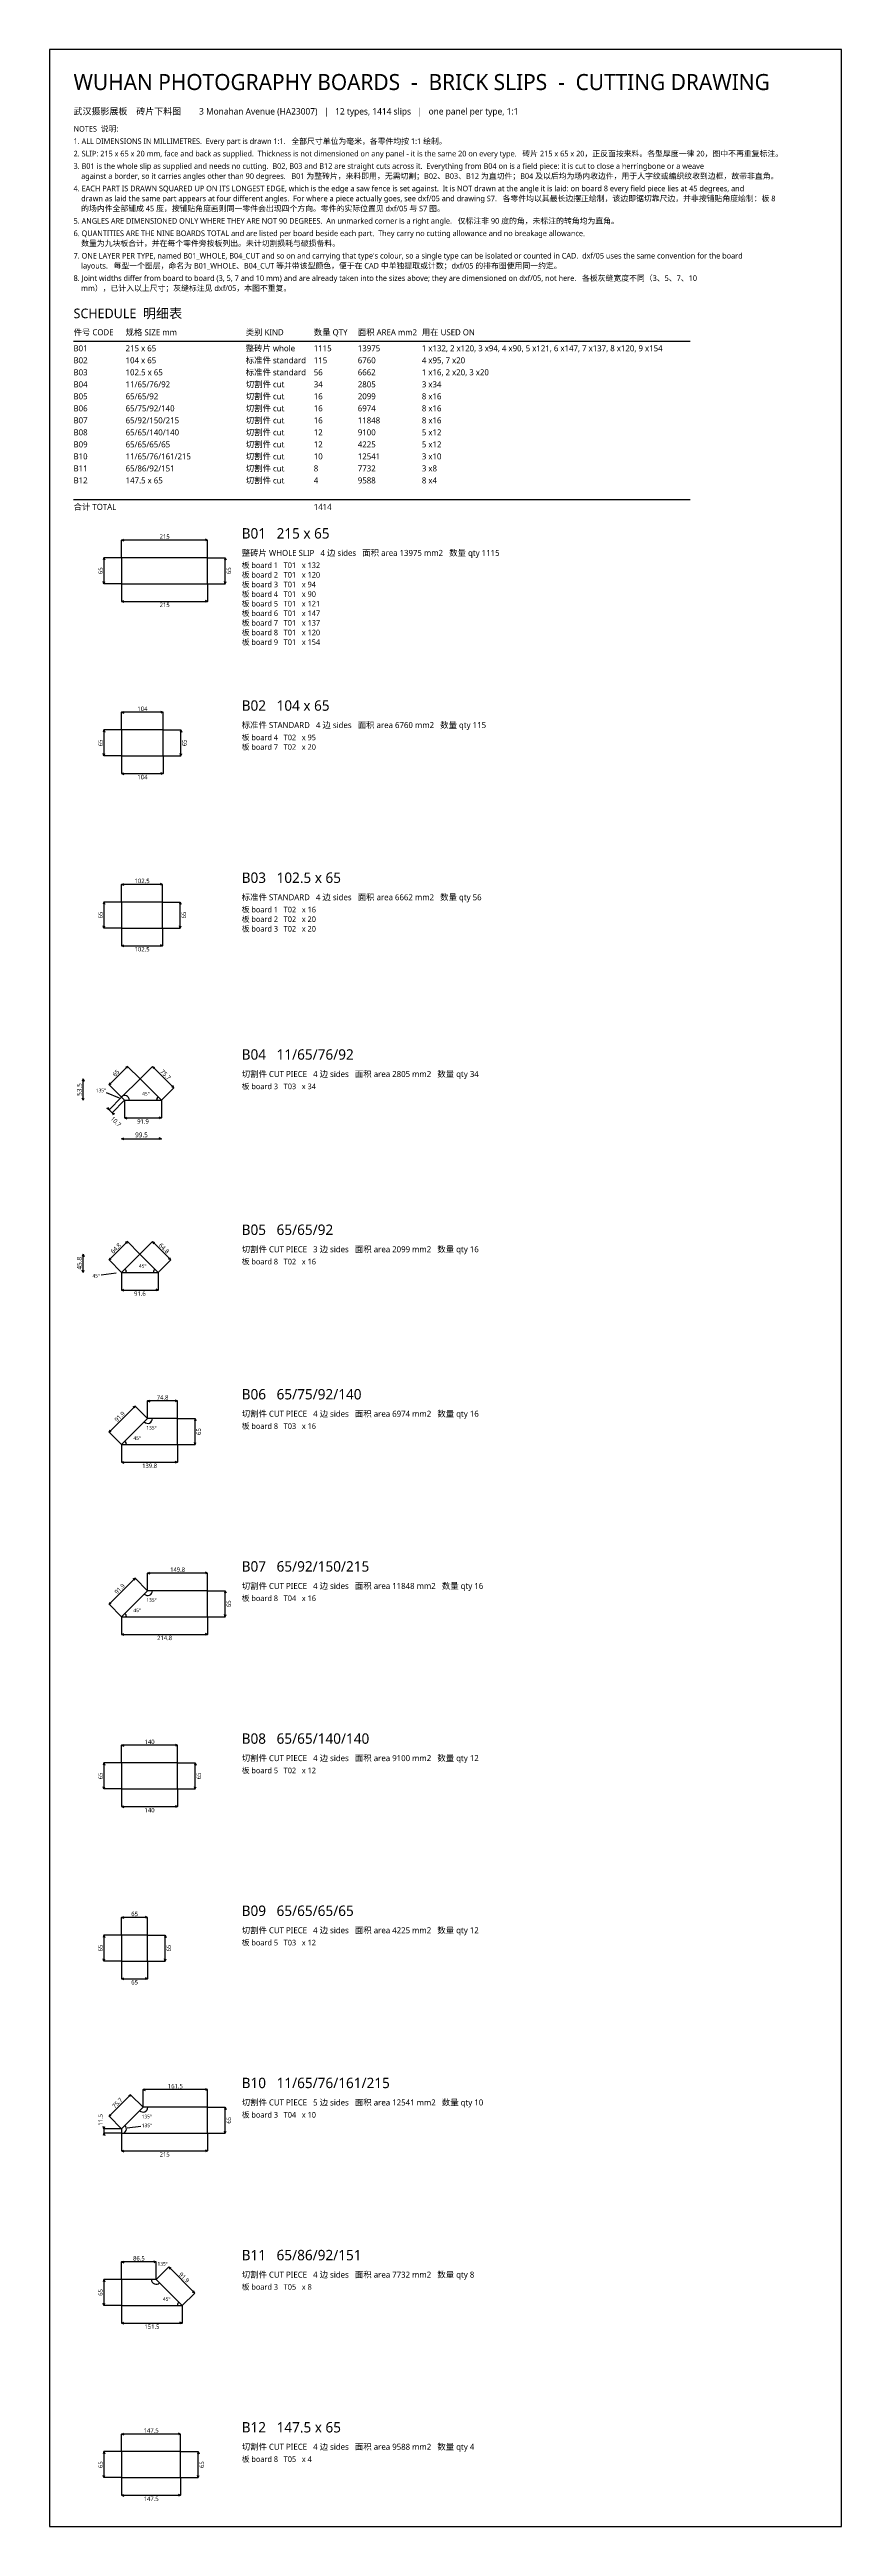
# Model space of a CAD drawing. Header units: millimetres. Extents: x -60 to 1918, y -6073 to 113.
import ezdxf
from ezdxf.enums import TextEntityAlignment as Align

# ---------------------------------------------------------------- set-up
doc = ezdxf.new("R2010")
doc.units = ezdxf.units.MM
for name, color, linetype, true_color in [('B01_WHOLE', 7, 'Continuous', 0xb9b7b0), ('B02_STD', 7, 'Continuous', 0x4f7fb5), ('B03_STD', 7, 'Continuous', 0x4f7fb5), ('B04_CUT', 7, 'Continuous', 0xe08a3c), ('B05_CUT', 7, 'Continuous', 0x4f7fb5), ('B06_CUT', 7, 'Continuous', 0xe08a3c), ('B07_CUT', 7, 'Continuous', 0x5fa864), ('B08_CUT', 7, 'Continuous', 0x4f7fb5), ('B09_CUT', 7, 'Continuous', 0xe08a3c), ('B10_CUT', 7, 'Continuous', 0x5fa864), ('B11_CUT', 7, 'Continuous', 0xc0504d), ('B12_CUT', 7, 'Continuous', 0xc0504d)]:
    doc.layers.add(name, color=color, linetype=linetype, true_color=true_color)
for name, color, linetype in [('BORDER', 7, 'Continuous'), ('DIM', 8, 'Continuous'), ('NOTE', 7, 'Continuous'), ('TITLE', 7, 'Continuous'), ('TXT', 7, 'Continuous')]:
    doc.layers.add(name, color=color, linetype=linetype)
doc.styles.add('CN', font='msyh.ttc')

msp = doc.modelspace()

# ---------------------------------------------------------------- linework, layer by layer
at = {"layer": 'B01_WHOLE'}
msp.add_lwpolyline([(335, -1221), (335, -1156), (120, -1156), (120, -1221)], close=True, dxfattribs=at)
at = {"layer": 'B02_STD'}
msp.add_lwpolyline([(224, -1651), (224, -1586), (120, -1586), (120, -1651)], close=True, dxfattribs=at)
at = {"layer": 'B03_STD'}
msp.add_lwpolyline([(120, -2081), (222.5, -2081), (222.5, -2016), (120, -2016)], close=True, dxfattribs=at)
at = {"layer": 'B04_CUT'}
msp.add_lwpolyline([(127.5, -2511), (219.5, -2511), (166, -2457.5), (120, -2503.5)], close=True, dxfattribs=at)
at = {"layer": 'B05_CUT'}
msp.add_lwpolyline([(211.6, -2941), (165.8, -2895.2), (120, -2941)], close=True, dxfattribs=at)
at = {"layer": 'B06_CUT'}
msp.add_lwpolyline([(185, -3306), (120, -3371), (259.8, -3371), (259.8, -3306)], close=True, dxfattribs=at)
at = {"layer": 'B07_CUT'}
msp.add_lwpolyline([(185, -3736), (120, -3801), (334.8, -3801), (334.8, -3736)], close=True, dxfattribs=at)
at = {"layer": 'B08_CUT'}
msp.add_lwpolyline([(260, -4231), (260, -4166), (120, -4166), (120, -4231)], close=True, dxfattribs=at)
at = {"layer": 'B09_CUT'}
msp.add_lwpolyline([(185, -4661), (185, -4596), (120, -4596), (120, -4661)], close=True, dxfattribs=at)
at = {"layer": 'B10_CUT'}
msp.add_lwpolyline([(335, -5026), (173.5, -5026), (120, -5079.5), (120, -5091), (335, -5091)], close=True, dxfattribs=at)
at = {"layer": 'B11_CUT'}
msp.add_lwpolyline([(271.5, -5521), (206.5, -5456), (120, -5456), (120, -5521)], close=True, dxfattribs=at)
at = {"layer": 'B12_CUT'}
msp.add_lwpolyline([(267.5, -5951), (267.5, -5886), (120, -5886), (120, -5951)], close=True, dxfattribs=at)
at = {"layer": 'BORDER'}
msp.add_lwpolyline([(-60, -6072.9), (1918.2, -6072.9), (1918.2, 113.1), (-60, 113.1)], close=True, dxfattribs=at)
at = {"layer": 'DIM'}
for p, q in [((0, -615), (1540, -615)), ((0, -1011), (1540, -1011)), ((120, -1112), (125.6, -1109.9)), ((120, -1156), (120, -1112)), ((335, -1112), (120, -1112)), ((120, -1112), (125.6, -1114.1)), ((335, -1112), (329.4, -1109.9)), ((335, -1112), (329.4, -1114.1)), ((335, -1156), (335, -1112)), ((76, -1156), (73.9, -1161.6)), ((120, -1156), (76, -1156)), ((76, -1156), (76, -1221)), ((76, -1156), (78.1, -1161.6)), ((335, -1156), (379, -1156)), ((379, -1156), (376.9, -1161.6)), ((379, -1221), (379, -1156)), ((379, -1156), (381.1, -1161.6)), ((76, -1221), (73.9, -1215.4)), ((76, -1221), (78.1, -1215.4)), ((120, -1221), (76, -1221)), ((120, -1221), (120, -1265)), ((335, -1221), (335, -1265)), ((335, -1221), (379, -1221)), ((379, -1221), (376.9, -1215.4)), ((379, -1221), (381.1, -1215.4)), ((120, -1265), (125.6, -1262.9)), ((120, -1265), (335, -1265)), ((120, -1265), (125.6, -1267.1)), ((335, -1265), (329.4, -1262.9)), ((335, -1265), (329.4, -1267.1)), ((120, -1542), (125.6, -1539.9)), ((120, -1586), (120, -1542)), ((224, -1542), (120, -1542)), ((120, -1542), (125.6, -1544.1)), ((224, -1542), (218.4, -1539.9)), ((224, -1542), (218.4, -1544.1)), ((224, -1586), (224, -1542)), ((76, -1586), (73.9, -1591.6)), ((120, -1586), (76, -1586)), ((76, -1586), (76, -1651)), ((76, -1586), (78.1, -1591.6)), ((224, -1586), (268, -1586)), ((268, -1586), (265.9, -1591.6)), ((268, -1651), (268, -1586)), ((268, -1586), (270.1, -1591.6)), ((76, -1651), (73.9, -1645.4)), ((76, -1651), (78.1, -1645.4)), ((120, -1651), (76, -1651)), ((120, -1651), (120, -1695)), ((224, -1651), (224, -1695)), ((224, -1651), (268, -1651)), ((268, -1651), (265.9, -1645.4)), ((268, -1651), (270.1, -1645.4)), ((120, -1695), (125.6, -1692.9)), ((120, -1695), (224, -1695)), ((120, -1695), (125.6, -1697.1)), ((224, -1695), (218.4, -1692.9)), ((224, -1695), (218.4, -1697.1)), ((120, -1972), (125.6, -1969.9)), ((120, -2016), (120, -1972)), ((222.5, -1972), (120, -1972)), ((120, -1972), (125.6, -1974.1)), ((222.5, -1972), (216.9, -1969.9)), ((222.5, -1972), (216.9, -1974.1)), ((222.5, -2016), (222.5, -1972)), ((76, -2016), (73.9, -2021.6)), ((120, -2016), (76, -2016)), ((76, -2016), (76, -2081)), ((76, -2016), (78.1, -2021.6)), ((222.5, -2016), (266.5, -2016)), ((266.5, -2016), (264.4, -2021.6)), ((266.5, -2081), (266.5, -2016)), ((266.5, -2016), (268.6, -2021.6)), ((76, -2081), (73.9, -2075.4)), ((76, -2081), (78.1, -2075.4)), ((120, -2081), (76, -2081)), ((120, -2081), (120, -2125)), ((222.5, -2081), (222.5, -2125)), ((222.5, -2081), (266.5, -2081)), ((266.5, -2081), (264.4, -2075.4)), ((266.5, -2081), (268.6, -2075.4)), ((120, -2125), (125.6, -2122.9)), ((120, -2125), (222.5, -2125)), ((120, -2125), (125.6, -2127.1)), ((222.5, -2125), (216.9, -2122.9)), ((222.5, -2125), (216.9, -2127.1)), ((24, -2457.5), (21.9, -2463.1)), ((24, -2457.5), (24, -2457.5)), ((24, -2511), (24, -2457.5)), ((24, -2457.5), (26.1, -2463.1)), ((134.8, -2426.4), (88.9, -2472.3)), ((88.9, -2472.3), (91.4, -2466.9)), ((88.9, -2472.3), (94.3, -2469.8)), ((120, -2503.5), (88.9, -2472.3)), ((134.8, -2426.4), (129.4, -2428.9)), ((134.8, -2426.4), (132.3, -2431.8)), ((166, -2457.5), (134.8, -2426.4)), ((166, -2457.5), (197.1, -2426.4)), ((250.6, -2479.9), (197.1, -2426.4)), ((197.1, -2426.4), (202.5, -2428.9)), ((197.1, -2426.4), (199.6, -2431.8)), ((24, -2511), (21.9, -2505.4)), ((24, -2511), (26.1, -2505.4)), ((24, -2511), (24, -2511)), ((114.6, -2505.6), (82.4, -2492.3)), ((88.9, -2534.6), (83.4, -2532)), ((88.9, -2534.6), (86.4, -2529.1)), ((120, -2503.5), (88.9, -2534.6)), ((88.9, -2534.6), (96.4, -2542.1)), ((127.5, -2511), (96.4, -2542.1)), ((127.5, -2511), (127.5, -2555)), ((219.5, -2511), (250.6, -2479.9)), ((219.5, -2511), (219.5, -2555)), ((250.6, -2479.9), (245.1, -2477.4)), ((250.6, -2479.9), (248, -2474.4)), ((96.4, -2542.1), (101.9, -2544.6)), ((96.4, -2542.1), (99, -2547.6)), ((127.5, -2555), (133.2, -2552.9)), ((127.5, -2555), (219.5, -2555)), ((127.5, -2555), (133.2, -2557.1)), ((219.5, -2555), (213.8, -2552.9)), ((219.5, -2555), (213.8, -2557.1)), ((120, -2607), (125.6, -2604.9)), ((120, -2607), (120, -2607)), ((120, -2607), (219.5, -2607)), ((120, -2607), (125.6, -2609.1)), ((219.5, -2607), (213.8, -2604.9)), ((219.5, -2607), (213.8, -2609.1)), ((219.5, -2607), (219.5, -2607)), ((24, -2895.2), (21.9, -2900.8)), ((24, -2895.2), (24, -2895.2)), ((24, -2941), (24, -2895.2)), ((24, -2895.2), (26.1, -2900.8)), ((134.7, -2864.1), (88.9, -2909.9)), ((88.9, -2909.9), (91.4, -2904.5)), ((88.9, -2909.9), (94.3, -2907.4)), ((134.7, -2864.1), (129.3, -2866.6)), ((134.7, -2864.1), (132.2, -2869.5)), ((165.8, -2895.2), (134.7, -2864.1)), ((165.8, -2895.2), (196.9, -2864.1)), ((242.7, -2909.9), (196.9, -2864.1)), ((196.9, -2864.1), (202.4, -2866.6)), ((196.9, -2864.1), (199.5, -2869.5)), ((242.7, -2909.9), (237.3, -2907.4)), ((242.7, -2909.9), (240.2, -2904.4)), ((24, -2941), (21.9, -2935.4)), ((24, -2941), (26.1, -2935.4)), ((24, -2941), (24, -2941)), ((106.1, -2942.8), (68.8, -2947.7)), ((120, -2941), (88.9, -2909.9)), ((120, -2941), (120, -2985)), ((211.6, -2941), (242.7, -2909.9)), ((211.6, -2941), (211.6, -2985)), ((120, -2985), (125.6, -2982.9)), ((120, -2985), (211.6, -2985)), ((120, -2985), (125.6, -2987.1)), ((211.6, -2985), (206, -2982.9)), ((211.6, -2985), (206, -2987.1)), ((153.9, -3274.9), (88.9, -3339.9)), ((153.9, -3274.9), (148.4, -3277.4)), ((153.9, -3274.9), (151.3, -3280.3)), ((185, -3306), (153.9, -3274.9)), ((185, -3262), (190.6, -3260)), ((185, -3306), (185, -3262)), ((259.8, -3262), (185, -3262)), ((185, -3262), (190.6, -3264.1)), ((259.8, -3262), (254.2, -3260)), ((259.8, -3262), (254.2, -3264.1)), ((259.8, -3306), (259.8, -3262)), ((88.9, -3339.9), (91.4, -3334.4)), ((88.9, -3339.9), (94.3, -3337.4)), ((120, -3371), (88.9, -3339.9)), ((259.8, -3306), (303.8, -3306)), ((303.8, -3306), (301.7, -3311.6)), ((303.8, -3371), (303.8, -3306)), ((303.8, -3306), (305.8, -3311.6)), ((120, -3371), (120, -3415)), ((259.8, -3371), (259.8, -3415)), ((259.8, -3371), (303.8, -3371)), ((303.8, -3371), (301.7, -3365.4)), ((303.8, -3371), (305.8, -3365.4)), ((120, -3415), (125.6, -3412.9)), ((120, -3415), (259.8, -3415)), ((120, -3415), (125.6, -3417.1)), ((259.8, -3415), (254.2, -3412.9)), ((259.8, -3415), (254.2, -3417.1)), ((153.9, -3704.9), (88.9, -3769.9)), ((153.9, -3704.9), (148.4, -3707.4)), ((153.9, -3704.9), (151.3, -3710.3)), ((185, -3736), (153.9, -3704.9)), ((185, -3692), (190.6, -3690)), ((185, -3736), (185, -3692)), ((334.8, -3692), (185, -3692)), ((185, -3692), (190.6, -3694.1)), ((334.8, -3692), (329.2, -3690)), ((334.8, -3692), (329.2, -3694.1)), ((334.8, -3736), (334.8, -3692)), ((88.9, -3769.9), (91.4, -3764.4)), ((88.9, -3769.9), (94.3, -3767.4)), ((120, -3801), (88.9, -3769.9)), ((334.8, -3736), (378.8, -3736)), ((378.8, -3736), (376.7, -3741.6)), ((378.8, -3801), (378.8, -3736)), ((378.8, -3736), (380.8, -3741.6)), ((120, -3801), (120, -3845)), ((334.8, -3801), (334.8, -3845)), ((334.8, -3801), (378.8, -3801)), ((378.8, -3801), (376.7, -3795.4)), ((378.8, -3801), (380.8, -3795.4)), ((120, -3845), (125.6, -3842.9)), ((120, -3845), (334.8, -3845)), ((120, -3845), (125.6, -3847.1)), ((334.8, -3845), (329.2, -3842.9)), ((334.8, -3845), (329.2, -3847.1)), ((120, -4122), (125.6, -4119.9)), ((120, -4166), (120, -4122)), ((260, -4122), (120, -4122)), ((120, -4122), (125.6, -4124.1)), ((260, -4122), (254.4, -4119.9)), ((260, -4122), (254.4, -4124.1)), ((260, -4166), (260, -4122)), ((76, -4166), (73.9, -4171.6)), ((120, -4166), (76, -4166)), ((76, -4166), (76, -4231)), ((76, -4166), (78.1, -4171.6)), ((260, -4166), (304, -4166)), ((304, -4166), (301.9, -4171.6)), ((304, -4231), (304, -4166)), ((304, -4166), (306.1, -4171.6)), ((76, -4231), (73.9, -4225.4)), ((76, -4231), (78.1, -4225.4)), ((120, -4231), (76, -4231)), ((120, -4231), (120, -4275)), ((260, -4231), (260, -4275)), ((260, -4231), (304, -4231)), ((304, -4231), (301.9, -4225.4)), ((304, -4231), (306.1, -4225.4)), ((120, -4275), (125.6, -4272.9)), ((120, -4275), (260, -4275)), ((120, -4275), (125.6, -4277.1)), ((260, -4275), (254.4, -4272.9)), ((260, -4275), (254.4, -4277.1)), ((120, -4552), (125.6, -4549.9)), ((120, -4596), (120, -4552)), ((185, -4552), (120, -4552)), ((120, -4552), (125.6, -4554.1)), ((185, -4552), (179.4, -4549.9)), ((185, -4552), (179.4, -4554.1)), ((185, -4596), (185, -4552)), ((76, -4596), (73.9, -4601.6)), ((120, -4596), (76, -4596)), ((76, -4596), (76, -4661)), ((76, -4596), (78.1, -4601.6)), ((185, -4596), (229, -4596)), ((229, -4596), (226.9, -4601.6)), ((229, -4661), (229, -4596)), ((229, -4596), (231.1, -4601.6)), ((76, -4661), (73.9, -4655.4)), ((76, -4661), (78.1, -4655.4)), ((120, -4661), (76, -4661)), ((120, -4661), (120, -4705)), ((185, -4661), (185, -4705)), ((185, -4661), (229, -4661)), ((229, -4661), (226.9, -4655.4)), ((229, -4661), (231.1, -4655.4)), ((120, -4705), (125.6, -4702.9)), ((120, -4705), (185, -4705)), ((120, -4705), (125.6, -4707.1)), ((185, -4705), (179.4, -4702.9)), ((185, -4705), (179.4, -4707.1)), ((142.4, -4994.9), (88.9, -5048.4)), ((142.4, -4994.9), (137, -4997.4)), ((142.4, -4994.9), (139.9, -5000.3)), ((173.5, -5026), (142.4, -4994.9)), ((173.5, -4982), (179.2, -4980)), ((173.5, -5026), (173.5, -4982)), ((335, -4982), (173.5, -4982)), ((173.5, -4982), (179.2, -4984.1)), ((335, -4982), (329.4, -4980)), ((335, -4982), (329.4, -4984.1)), ((335, -5026), (335, -4982)), ((88.9, -5048.4), (91.4, -5043)), ((88.9, -5048.4), (94.3, -5045.9)), ((120, -5079.5), (88.9, -5048.4)), ((335, -5026), (379, -5026)), ((379, -5026), (377, -5031.6)), ((379, -5091), (379, -5026)), ((379, -5026), (381.1, -5031.6)), ((76, -5091), (73.9, -5096.6)), ((76, -5079.5), (74, -5073.9)), ((76, -5079.5), (78.1, -5073.9)), ((120, -5079.5), (76, -5079.5)), ((76, -5079.5), (76, -5091)), ((120, -5091), (76, -5091)), ((76, -5091), (78, -5096.6)), ((120, -5091), (120, -5135)), ((120, -5135), (125.6, -5132.9)), ((133.9, -5077.7), (168.4, -5073.2)), ((335, -5135), (329.4, -5132.9)), ((335, -5091), (379, -5091)), ((335, -5091), (335, -5135)), ((379, -5091), (377, -5085.4)), ((379, -5091), (381.1, -5085.4)), ((120, -5135), (335, -5135)), ((120, -5135), (125.6, -5137.1)), ((335, -5135), (329.4, -5137.1)), ((120, -5412), (125.6, -5410)), ((120, -5456), (120, -5412)), ((206.5, -5412), (120, -5412)), ((120, -5412), (125.6, -5414.1)), ((206.5, -5412), (200.8, -5410)), ((206.5, -5412), (200.8, -5414.1)), ((206.5, -5456), (206.5, -5412)), ((206.5, -5456), (237.6, -5424.9)), ((302.6, -5489.9), (237.6, -5424.9)), ((237.6, -5424.9), (243, -5427.4)), ((237.6, -5424.9), (240.1, -5430.3)), ((76, -5456), (73.9, -5461.6)), ((120, -5456), (76, -5456)), ((76, -5456), (76, -5521)), ((76, -5456), (78.1, -5461.6)), ((271.5, -5521), (302.6, -5489.9)), ((302.6, -5489.9), (297.1, -5487.4)), ((302.6, -5489.9), (300, -5484.4)), ((76, -5521), (73.9, -5515.4)), ((76, -5521), (78.1, -5515.4)), ((120, -5521), (76, -5521)), ((120, -5521), (120, -5565)), ((120, -5565), (125.6, -5562.9)), ((120, -5565), (271.5, -5565)), ((120, -5565), (125.6, -5567.1)), ((271.5, -5565), (265.8, -5562.9)), ((271.5, -5565), (265.8, -5567.1)), ((271.5, -5521), (271.5, -5565)), ((120, -5842), (125.6, -5839.9)), ((120, -5886), (120, -5842)), ((267.5, -5842), (120, -5842)), ((120, -5842), (125.6, -5844.1)), ((267.5, -5842), (261.9, -5839.9)), ((267.5, -5842), (261.9, -5844.1)), ((267.5, -5886), (267.5, -5842)), ((76, -5886), (73.9, -5891.6)), ((120, -5886), (76, -5886)), ((76, -5886), (76, -5951)), ((76, -5886), (78.1, -5891.6)), ((267.5, -5886), (311.5, -5886)), ((311.5, -5886), (309.4, -5891.6)), ((311.5, -5951), (311.5, -5886)), ((311.5, -5886), (313.6, -5891.6)), ((76, -5951), (73.9, -5945.4)), ((76, -5951), (78.1, -5945.4)), ((120, -5951), (76, -5951)), ((120, -5951), (120, -5995)), ((120, -5995), (125.6, -5992.9)), ((120, -5995), (267.5, -5995)), ((120, -5995), (125.6, -5997.1)), ((267.5, -5995), (261.9, -5992.9)), ((267.5, -5995), (261.9, -5997.1)), ((267.5, -5951), (267.5, -5995)), ((267.5, -5951), (311.5, -5951)), ((311.5, -5951), (309.4, -5945.4)), ((311.5, -5951), (313.6, -5945.4))]:
    msp.add_line(p, q, dxfattribs=at)
for centre, start, end in [((127.5, -2511), 0, 135), ((219.5, -2511), 135, 180), ((120, -2941), 0, 45.00625), ((211.6, -2941), 135, 180), ((185, -3306), -135, 0), ((120, -3371), 0, 45), ((185, -3736), -135, 0), ((120, -3801), 0, 45), ((120, -5079.5), -90.03549, 45.00005), ((173.5, -5026), -134.99995, 0), ((206.5, -5456), 180, -45), ((271.5, -5521), 135, 180)]:
    msp.add_arc(centre, 12, start, end, dxfattribs=at)

# ---------------------------------------------------------------- texts
at = {"layer": 'DIM', "style": 'CN'}
for s, height, p in [('215', 11, (227.5, -1103.2)), ('215', 11, (227.5, -1273.8)), ('104', 11, (172, -1533.2)), ('104', 11, (172, -1703.8)), ('102.5', 11, (171.2, -1963.2)), ('102.5', 11, (171.2, -2133.8)), ('135°', 9, (68.4, -2486.5)), ('45°', 9, (180.7, -2494.9)), ('99.5', 12, (169.7, -2597.4)), ('91.9', 11, (173.5, -2563.8)), ('45°', 9, (56.5, -2949.4)), ('45°', 9, (172.8, -2924.9)), ('91.6', 11, (165.8, -2993.8)), ('74.8', 11, (222.4, -3253.2)), ('135°', 9, (194.6, -3329.1)), ('45°', 9, (158.8, -3354.9)), ('139.8', 11, (189.9, -3423.8)), ('149.8', 11, (259.9, -3683.2)), ('135°', 9, (194.6, -3759.1)), ('45°', 9, (158.8, -3784.9)), ('214.8', 11, (227.4, -3853.8)), ('140', 11, (190, -4113.2)), ('140', 11, (190, -4283.8)), ('65', 11, (152.5, -4543.2)), ('65', 11, (152.5, -4713.8)), ('161.5', 11, (254.3, -4973.2)), ('135°', 9, (183.1, -5049.1)), ('135°', 9, (183.5, -5071.2)), ('215', 11, (227.5, -5143.8)), ('86.5', 11, (163.2, -5403.2)), ('135°', 9, (222.5, -5417.2)), ('45°', 9, (232.7, -5504.9)), ('151.5', 11, (195.7, -5573.8)), ('147.5', 11, (193.8, -5833.2)), ('147.5', 11, (193.8, -6003.8))]:
    msp.add_text(s, height=height, dxfattribs=at).set_placement(p, align=Align.MIDDLE_CENTER)
for s, height, rotation, p in [('65', 11, 90, (67.2, -1188.5)), ('65', 11, 90, (387.8, -1188.5)), ('65', 11, 90, (67.2, -1618.5)), ('65', 11, 90, (276.8, -1618.5)), ('65', 11, 90, (67.2, -2048.5)), ('65', 11, 90, (275.3, -2048.5)), ('53.5', 12, 90, (14.4, -2484.2)), ('65', 11, 45, (105.6, -2443.1)), ('75.7', 11, -45, (230, -2446.9)), ('45.8', 12, 90, (14.4, -2918.1)), ('64.8', 11, 45.00625, (105.6, -2880.8)), ('64.8', 11, -45, (226.1, -2880.8)), ('91.9', 11, 45, (115.2, -3301.2)), ('65', 11, 90, (312.6, -3338.5)), ('91.9', 11, 45, (115.2, -3731.2)), ('65', 11, 90, (387.6, -3768.5)), ('65', 11, 90, (67.2, -4198.5)), ('65', 11, 90, (312.8, -4198.5)), ('65', 11, 90, (67.2, -4628.5)), ('65', 11, 90, (237.8, -4628.5)), ('75.7', 11, 45.00005, (109.4, -5015.4)), ('65', 11, 90, (387.8, -5058.5)), ('91.9', 11, -45, (276.3, -5451.2)), ('65', 11, 90, (67.2, -5488.5)), ('65', 11, 90, (67.2, -5918.5)), ('65', 11, 90, (320.3, -5918.5))]:
    msp.add_text(s, height=height, rotation=rotation, dxfattribs=at).set_placement(p, align=Align.MIDDLE_CENTER)
for s, rotation, p in [('10.7', -45, (95.6, -2553.8)), ('11.5', 89.96451, (67.2, -5071.8))]:
    msp.add_text(s, height=11, rotation=rotation, dxfattribs=at).set_placement(p, align=Align.MIDDLE_LEFT)
at = {"layer": 'NOTE', "style": 'CN'}
for s, p in [('1. ALL DIMENSIONS IN MILLIMETRES.  Every part is drawn 1:1.   全部尺寸单位为毫米，各零件均按 1:1 绘制。', (0, -127)), ('NOTES  说明:', (0, -96)), ('3. B01 is the whole slip as supplied and needs no cutting.  B02, B03 and B12 are straight cuts across it.  Everything from B04 on is a field piece: it is cut to close a herringbone or a weave', (0, -189)), ('2. SLIP: 215 x 65 x 20 mm, face and back as supplied.  Thickness is not dimensioned on any panel - it is the same 20 on every type.   砖片 215 x 65 x 20，正反面按来料。各型厚度一律 20，图中不再重复标注。', (0, -158)), ('4. EACH PART IS DRAWN SQUARED UP ON ITS LONGEST EDGE, which is the edge a saw fence is set against.  It is NOT drawn at the angle it is laid: on board 8 every field piece lies at 45 degrees, and', (0, -245)), ('    against a border, so it carries angles other than 90 degrees.   B01 为整砖片，来料即用，无需切割；B02、B03、B12 为直切件；B04 及以后均为场内收边件，用于人字纹或编织纹收到边框，故带非直角。', (0, -214)), ('5. ANGLES ARE DIMENSIONED ONLY WHERE THEY ARE NOT 90 DEGREES.  An unmarked corner is a right angle.   仅标注非 90 度的角，未标注的转角均为直角。', (0, -326)), ('    drawn as laid the same part appears at four different angles.  For where a piece actually goes, see dxf/05 and drawing S7.   各零件均以其最长边摆正绘制，该边即锯切靠尺边，并非按铺贴角度绘制：板 8', (0, -270)), ('    的场内件全部铺成 45 度，按铺贴角度画则同一零件会出现四个方向。零件的实际位置见 dxf/05 与 S7 图。', (0, -295)), ('6. QUANTITIES ARE THE NINE BOARDS TOTAL and are listed per board beside each part.  They carry no cutting allowance and no breakage allowance.  ', (0, -357)), ('    数量为九块板合计，并在每个零件旁按板列出。未计切割损耗与破损备料。', (0, -382)), ("7. ONE LAYER PER TYPE, named B01_WHOLE, B04_CUT and so on and carrying that type's colour, so a single type can be isolated or counted in CAD.  dxf/05 uses the same convention for the board", (0, -413)), ('    layouts.   每型一个图层，命名为 B01_WHOLE、B04_CUT 等并带该型颜色，便于在 CAD 中单独提取或计数；dxf/05 的排布图使用同一约定。', (0, -438)), ('8. Joint widths differ from board to board (3, 5, 7 and 10 mm) and are already taken into the sizes above; they are dimensioned on dxf/05, not here.   各板灰缝宽度不同（3、5、7、10', (0, -469)), ('    mm），已计入以上尺寸；灰缝标注见 dxf/05，本图不重复。', (0, -494))]:
    msp.add_text(s, height=14, dxfattribs=at).set_placement(p, align=Align.BOTTOM_LEFT)
at = {"layer": 'TITLE', "style": 'CN'}
for s, height, p in [('WUHAN PHOTOGRAPHY BOARDS  -  BRICK SLIPS  -  CUTTING DRAWING', 40, (0, 0)), ('武汉摄影展板\u3000砖片下料图\u3000\u30003 Monahan Avenue (HA23007)   |   12 types, 1414 slips   |   one panel per type, 1:1', 16, (0, -54)), ('SCHEDULE  明细表', 24, (0, -565)), ('件号 CODE', 15, (0, -605)), ('规格 SIZE mm', 15, (130, -605)), ('类别 KIND', 15, (430, -605)), ('数量 QTY', 15, (600, -605)), ('面积 AREA mm2', 15, (710, -605)), ('用在 USED ON', 15, (870, -605)), ('合计 TOTAL', 15, (0, -1041)), ('1414', 15, (600, -1041)), ('B01   215 x 65', 26, (420, -1116)), ('B02   104 x 65', 26, (420, -1546)), ('B03   102.5 x 65', 26, (420, -1976)), ('B04   11/65/76/92', 26, (420, -2417.5)), ('B05   65/65/92', 26, (420, -2855.2)), ('B06   65/75/92/140', 26, (420, -3266)), ('B07   65/92/150/215', 26, (420, -3696)), ('B08   65/65/140/140', 26, (420, -4126)), ('B09   65/65/65/65', 26, (420, -4556)), ('B10   11/65/76/161/215', 26, (420, -4986)), ('B11   65/86/92/151', 26, (420, -5416)), ('B12   147.5 x 65', 26, (420, -5846))]:
    msp.add_text(s, height=height, dxfattribs=at).set_placement(p, align=Align.BOTTOM_LEFT)
at = {"layer": 'TXT', "style": 'CN'}
for s, height, p in [('B01', 15, (0, -645)), ('B02', 15, (0, -675)), ('215 x 65', 15, (130, -645)), ('104 x 65', 15, (130, -675)), ('标准件 standard', 15, (430, -675)), ('整砖片 whole', 15, (430, -645)), ('1115', 15, (600, -645)), ('115', 15, (600, -675)), ('6760', 15, (710, -675)), ('13975', 15, (710, -645)), ('4 x95, 7 x20', 15, (870, -675)), ('1 x132, 2 x120, 3 x94, 4 x90, 5 x121, 6 x147, 7 x137, 8 x120, 9 x154', 15, (870, -645)), ('B03', 15, (0, -705)), ('B04', 15, (0, -735)), ('102.5 x 65', 15, (130, -705)), ('11/65/76/92', 15, (130, -735)), ('标准件 standard', 15, (430, -705)), ('切割件 cut', 15, (430, -735)), ('34', 15, (600, -735)), ('56', 15, (600, -705)), ('2805', 15, (710, -735)), ('6662', 15, (710, -705)), ('3 x34', 15, (870, -735)), ('1 x16, 2 x20, 3 x20', 15, (870, -705)), ('B05', 15, (0, -765)), ('B06', 15, (0, -795)), ('65/65/92', 15, (130, -765)), ('65/75/92/140', 15, (130, -795)), ('切割件 cut', 15, (430, -765)), ('切割件 cut', 15, (430, -795)), ('切割件 cut', 15, (430, -825)), ('16', 15, (600, -765)), ('16', 15, (600, -795)), ('2099', 15, (710, -765)), ('6974', 15, (710, -795)), ('8 x16', 15, (870, -765)), ('8 x16', 15, (870, -795)), ('B07', 15, (0, -825)), ('B08', 15, (0, -855)), ('B09', 15, (0, -885)), ('65/92/150/215', 15, (130, -825)), ('65/65/140/140', 15, (130, -855)), ('65/65/65/65', 15, (130, -885)), ('切割件 cut', 15, (430, -855)), ('切割件 cut', 15, (430, -885)), ('16', 15, (600, -825)), ('12', 15, (600, -855)), ('12', 15, (600, -885)), ('4225', 15, (710, -885)), ('9100', 15, (710, -855)), ('11848', 15, (710, -825)), ('8 x16', 15, (870, -825)), ('5 x12', 15, (870, -855)), ('5 x12', 15, (870, -885)), ('B10', 15, (0, -915)), ('B11', 15, (0, -945)), ('65/86/92/151', 15, (130, -945)), ('11/65/76/161/215', 15, (130, -915)), ('切割件 cut', 15, (430, -915)), ('切割件 cut', 15, (430, -945)), ('8', 15, (600, -945)), ('10', 15, (600, -915)), ('7732', 15, (710, -945)), ('12541', 15, (710, -915)), ('3 x10', 15, (870, -915)), ('3 x8', 15, (870, -945)), ('B12', 15, (0, -975)), ('147.5 x 65', 15, (130, -975)), ('切割件 cut', 15, (430, -975)), ('4', 15, (600, -975)), ('9588', 15, (710, -975)), ('8 x4', 15, (870, -975)), ('板 board 1   T01   x 132', 14, (420, -1186)), ('整砖片 WHOLE SLIP   4 边 sides   面积 area 13975 mm2   数量 qty 1115', 15, (420, -1156)), ('板 board 2   T01   x 120', 14, (420, -1210)), ('板 board 3   T01   x 94', 14, (420, -1234)), ('板 board 4   T01   x 90', 14, (420, -1258)), ('板 board 5   T01   x 121', 14, (420, -1282)), ('板 board 6   T01   x 147', 14, (420, -1306)), ('板 board 7   T01   x 137', 14, (420, -1330)), ('板 board 8   T01   x 120', 14, (420, -1354)), ('板 board 9   T01   x 154', 14, (420, -1378)), ('标准件 STANDARD   4 边 sides   面积 area 6760 mm2   数量 qty 115', 15, (420, -1586)), ('板 board 4   T02   x 95', 14, (420, -1616)), ('板 board 7   T02   x 20', 14, (420, -1640)), ('标准件 STANDARD   4 边 sides   面积 area 6662 mm2   数量 qty 56', 15, (420, -2016)), ('板 board 1   T02   x 16', 14, (420, -2046)), ('板 board 2   T02   x 20', 14, (420, -2070)), ('板 board 3   T02   x 20', 14, (420, -2094)), ('切割件 CUT PIECE   4 边 sides   面积 area 2805 mm2   数量 qty 34', 15, (420, -2457.5)), ('板 board 3   T03   x 34', 14, (420, -2487.5)), ('切割件 CUT PIECE   3 边 sides   面积 area 2099 mm2   数量 qty 16', 15, (420, -2895.2)), ('板 board 8   T02   x 16', 14, (420, -2925.2)), ('切割件 CUT PIECE   4 边 sides   面积 area 6974 mm2   数量 qty 16', 15, (420, -3306)), ('板 board 8   T03   x 16', 14, (420, -3336)), ('切割件 CUT PIECE   4 边 sides   面积 area 11848 mm2   数量 qty 16', 15, (420, -3736)), ('板 board 8   T04   x 16', 14, (420, -3766)), ('切割件 CUT PIECE   4 边 sides   面积 area 9100 mm2   数量 qty 12', 15, (420, -4166)), ('板 board 5   T02   x 12', 14, (420, -4196)), ('切割件 CUT PIECE   4 边 sides   面积 area 4225 mm2   数量 qty 12', 15, (420, -4596)), ('板 board 5   T03   x 12', 14, (420, -4626)), ('切割件 CUT PIECE   5 边 sides   面积 area 12541 mm2   数量 qty 10', 15, (420, -5026)), ('板 board 3   T04   x 10', 14, (420, -5056)), ('切割件 CUT PIECE   4 边 sides   面积 area 7732 mm2   数量 qty 8', 15, (420, -5456)), ('板 board 3   T05   x 8', 14, (420, -5486)), ('切割件 CUT PIECE   4 边 sides   面积 area 9588 mm2   数量 qty 4', 15, (420, -5886)), ('板 board 8   T05   x 4', 14, (420, -5916))]:
    msp.add_text(s, height=height, dxfattribs=at).set_placement(p, align=Align.BOTTOM_LEFT)

doc.saveas('drawing.dxf')
